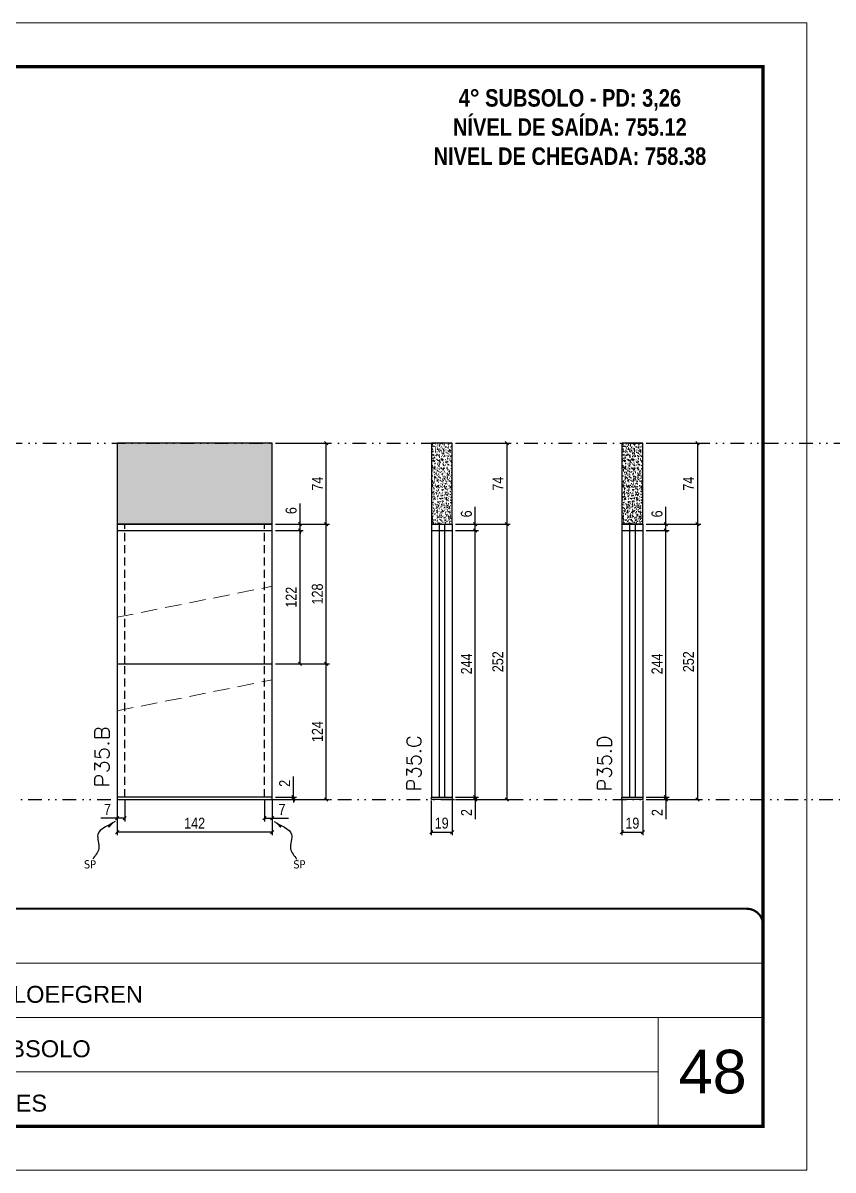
# Model space of a CAD drawing. Header units: millimetres. Extents: x 13777 to 27878, y -21631 to 6985.
# Drawn here: x 19936 to 20677, y -6700 to -5650 of the extents above; entities that cross this region are included whole.
import ezdxf

# ---------------------------------------------------------------- set-up
doc = ezdxf.new("R2010")
doc.units = ezdxf.units.MM
for name, pattern in [('CONTINUO', [0]), ('DASHED', [0.75, 0.5, -0.25]), ('DIVIDE2', [0.625, 0.25, -0.125, 0, -0.125, 0, -0.125]), ('HIDDEN', [0.375, 0.25, -0.125])]:
    doc.linetypes.add(name, pattern=pattern)
for name, color, linetype, lineweight in [('CARIMBO', 255, 'Continuous', 9), ('Folhas', 255, 'Continuous', 9), ('Hachura', 251, 'Continuous', 9), ('SARRAFO DE PRESSAO', 251, 'DASHED', 9), ('Texto Seção', 7, 'Continuous', 15)]:
    doc.layers.add(name, color=color, linetype=linetype, lineweight=lineweight)
for name, color, linetype in [('COTA', 241, 'Continuous'), ('NOMENCLATURA', 7, 'Continuous'), ('Nível', 160, 'Continuous'), ('Painéis', 200, 'Continuous'), ('SARR_2.2x7', 40, 'Continuous'), ('Sarrafo de Pressão', 42, 'HIDDEN'), ('texto', 7, 'Continuous')]:
    doc.layers.add(name, color=color, linetype=linetype)
doc.styles.add('ARIAL', font='arial.ttf')
doc.styles.add('COTA TECNICA', font='techl___.ttf', dxfattribs={"height": 10})
doc.styles.add('COTA TECNICA-50', font='techl___.ttf', dxfattribs={"height": 10})
doc.styles.add('REGUA-120', font='ROMANS.shx', dxfattribs={"height": 15})
doc.styles.add('ROMANC', font='techb___.ttf', dxfattribs={"height": 2.5})
doc.styles.get("Standard").update_dxf_attribs({"font": 'arial.ttf'})
doc.styles.add('Tecnologia', font='')
doc.styles.get('Tecnologia').set_extended_font_data('Forgotten Futurist')
doc.dimstyles.new('COTA PAINEL-50', dxfattribs={"dimtxt": 10, "dimasz": 3, "dimexe": 3, "dimexo": 3, "dimgap": 3, "dimtad": 1, "dimdec": 1, "dimzin": 12, "dimdsep": 46, "dimtxsty": 'COTA TECNICA-50', "dimblk1": 'OBLIQUE', "dimblk2": 'OBLIQUE', "dimsah": 1, "dimcen": 0.9, "dimclrd": 4, "dimclre": 4, "dimclrt": 240, "dimadec": 1, "dimazin": 3, "dimtfac": 1, "dimtdec": 1, "dimtmove": 0, "dimatfit": 3, "dimfxl": 1, "dimtolj": 1, "dimtzin": 12, "dimarcsym": 0})
doc.dimstyles.new('PAINEL', dxfattribs={"dimtxt": 10, "dimasz": 3, "dimexe": 3, "dimexo": 3, "dimgap": 3, "dimtad": 1, "dimdec": 1, "dimzin": 12, "dimdsep": 46, "dimtxsty": 'COTA TECNICA', "dimblk1": 'OBLIQUE', "dimblk2": 'OBLIQUE', "dimsah": 1, "dimcen": 0.9, "dimclrd": 4, "dimclre": 4, "dimclrt": 240, "dimadec": 1, "dimazin": 3, "dimtfac": 1, "dimtdec": 1, "dimtmove": 0, "dimatfit": 3, "dimfxl": 1, "dimtolj": 1, "dimtzin": 12, "dimarcsym": 0})
doc.dimstyles.get("Standard").update_dxf_attribs({"dimtxt": 0.18, "dimasz": 0.18, "dimexe": 0.18, "dimexo": 0.0625, "dimgap": 0.09, "dimtad": 0, "dimtih": 1, "dimtoh": 1, "dimdec": 4, "dimzin": 0, "dimdsep": 46, "dimtxsty": 'Standard', "dimcen": 0.09, "dimadec": 0, "dimazin": 0, "dimtfac": 1, "dimtdec": 4, "dimtofl": 0, "dimtmove": 0, "dimatfit": 3, "dimfxl": 1, "dimtolj": 1, "dimtzin": 0, "dimarcsym": 0})

# ---------------------------------------------------------------- blocks, each defined once
blk = doc.blocks.new('9999999999')
at = {"color": 30, "linetype": 'CONTINUO'}
for p, q in [((98564.6, 34230.2), (98564.6, 34429.4)), ((98564.6, 34379.6), (99584, 34379.6)), ((98564.6, 34329.8), (99488, 34329.8)), ((99584, 34329.8), (99488, 34329.8)), ((99488, 34329.8), (99488, 34230.2)), ((98564.6, 34280), (99488, 34280))]:
    blk.add_line(p, q, dxfattribs=at)
at = {"color": 30, "linetype": 'CONTINUO', "const_width": 2}
blk.add_lwpolyline([(99584, 34230.2), (99584, 34414.4, 0.414214), (99569, 34429.4), (98229, 34429.4, 0.414214), (98214, 34414.4), (98214, 34245.2, 0.414214), (98229, 34230.2), (99584, 34230.2)], format="xyb", dxfattribs=at)
at = {"layer": 'Folhas'}
blk.add_lwpolyline([(98139, 34190.2), (99624, 34190.2), (99624, 35240.2), (98139, 35240.2)], close=True, dxfattribs=at)
at = {"layer": 'Folhas', "color": 30, "const_width": 3}
blk.add_lwpolyline([(98214, 34230.2), (99584, 34230.2), (99584, 35200.2), (98214, 35200.2)], close=True, dxfattribs=at)
at = {"color": 7, "linetype": 'Continuous', "ltscale": 5, "style": 'ARIAL'}
for s, height, p in [('SKR', 15.48, (98837.7, 34393.1)), ('LEAF LOEFGREN', 15.483, (98837.7, 34343.3)), ('4° SUBSOLO', 15.48, (98837.7, 34293.5)), ('NOVA SISTEMAS CONSTRUTIVOS', 11.059, (98263.2, 34267.2)), ('PILARES', 15.48, (98837.7, 34243.7))]:
    blk.add_text(s, height=height, dxfattribs=at).set_placement(p)
at = {"layer": 'Folhas', "color": 7, "style": 'Tecnologia', "width": 1.5}
for s, p in [('CLIENTE:', (98573.7, 34397.2)), ('OBRA:', (98573.7, 34347.3)), ('PAVIMENTO:', (98573.7, 34297.5)), ('PROJETO:', (98573.7, 34247.7))]:
    blk.add_text(s, height=14, dxfattribs=at).set_placement(p)
blk = doc.blocks.new('_Oblique')
at = {"color": 0, "linetype": 'ByBlock', "lineweight": -2}
blk.add_line((-0.5, -0.5), (0.5, 0.5), dxfattribs=at)
blk = doc.blocks.new('*D1225')
at = {"layer": 'COTA', "color": 4, "lineweight": -2, "transparency": 16777216}
for p, q in [((20022.5, -6361.3), (20022.5, -6393.2)), ((20164.5, -6361.3), (20164.5, -6393.2)), ((20164.5, -6390.2), (20022.5, -6390.2))]:
    blk.add_line(p, q, dxfattribs=at)
at = {"layer": 'Defpoints', "color": 0, "transparency": 16777216}
for p in [(20022.5, -6358.3), (20164.5, -6358.3), (20022.5, -6390.2)]:
    blk.add_point(p, dxfattribs=at)
at = {"layer": 'COTA', "color": 4, "lineweight": -2, "transparency": 16777216, "xscale": 3, "yscale": 3, "zscale": 3, "rotation": 180}
blk.add_blockref('_Oblique', (20022.5, -6390.2), dxfattribs=at)
at = {"layer": 'COTA', "color": 4, "lineweight": -2, "transparency": 16777216, "xscale": 3, "yscale": 3, "zscale": 3}
blk.add_blockref('_Oblique', (20164.5, -6390.2), dxfattribs=at)
at = {"layer": 'COTA', "color": 240, "transparency": 16777216, "insert": (20093.5, -6382.1), "char_height": 10, "attachment_point": 5, "style": 'COTA TECNICA'}
blk.add_mtext('\\A1;142', dxfattribs=at)
blk = doc.blocks.new('*D1226')
at = {"layer": 'COTA', "color": 4, "lineweight": -2, "transparency": 16777216}
for p, q in [((20029.5, -6361.3), (20029.5, -6380.6)), ((20022.5, -6363.3), (20022.5, -6380.6)), ((20022.5, -6377.6), (20007.8, -6377.6)), ((20029.5, -6377.6), (20022.5, -6377.6))]:
    blk.add_line(p, q, dxfattribs=at)
at = {"layer": 'Defpoints', "color": 0, "transparency": 16777216}
for p in [(20022.5, -6360.3), (20029.5, -6358.3), (20022.5, -6377.6)]:
    blk.add_point(p, dxfattribs=at)
at = {"layer": 'COTA', "color": 4, "lineweight": -2, "transparency": 16777216, "xscale": 3, "yscale": 3, "zscale": 3, "rotation": 180}
blk.add_blockref('_Oblique', (20022.5, -6377.6), dxfattribs=at)
at = {"layer": 'COTA', "color": 4, "lineweight": -2, "transparency": 16777216, "xscale": 3, "yscale": 3, "zscale": 3}
blk.add_blockref('_Oblique', (20029.5, -6377.6), dxfattribs=at)
at = {"layer": 'COTA', "color": 240, "transparency": 16777216, "insert": (20013.7, -6369.5), "char_height": 10, "attachment_point": 5, "style": 'COTA TECNICA-50'}
blk.add_mtext('\\A1;7', dxfattribs=at)
blk = doc.blocks.new('*D1224')
at = {"layer": 'COTA', "color": 4, "lineweight": -2, "transparency": 16777216}
for p, q in [((20157.5, -6361.3), (20157.5, -6380.6)), ((20164.5, -6363.3), (20164.5, -6380.6)), ((20157.5, -6377.6), (20164.5, -6377.6)), ((20164.5, -6377.6), (20179.3, -6377.6))]:
    blk.add_line(p, q, dxfattribs=at)
at = {"layer": 'Defpoints', "color": 0, "transparency": 16777216}
for p in [(20157.5, -6358.3), (20164.5, -6360.3), (20164.5, -6377.6)]:
    blk.add_point(p, dxfattribs=at)
at = {"layer": 'COTA', "color": 4, "lineweight": -2, "transparency": 16777216, "xscale": 3, "yscale": 3, "zscale": 3, "rotation": 180}
blk.add_blockref('_Oblique', (20157.5, -6377.6), dxfattribs=at)
at = {"layer": 'COTA', "color": 4, "lineweight": -2, "transparency": 16777216, "xscale": 3, "yscale": 3, "zscale": 3}
blk.add_blockref('_Oblique', (20164.5, -6377.6), dxfattribs=at)
at = {"layer": 'COTA', "color": 240, "transparency": 16777216, "insert": (20173.4, -6369.5), "char_height": 10, "attachment_point": 5, "style": 'COTA TECNICA-50'}
blk.add_mtext('\\A1;7', dxfattribs=at)
blk = doc.blocks.new('*D1223')
at = {"layer": 'COTA', "color": 4, "lineweight": -2, "transparency": 16777216}
for p, q in [((20183.8, -6358.3), (20183.8, -6339.5)), ((20167.5, -6358.3), (20186.8, -6358.3)), ((20167.5, -6360.3), (20186.8, -6360.3)), ((20183.8, -6360.3), (20183.8, -6358.3)), ((20183.8, -6360.3), (20183.8, -6363.3))]:
    blk.add_line(p, q, dxfattribs=at)
at = {"layer": 'Defpoints', "color": 0, "transparency": 16777216}
for p in [(20164.5, -6358.3), (20164.5, -6360.3), (20183.8, -6360.3)]:
    blk.add_point(p, dxfattribs=at)
at = {"layer": 'COTA', "color": 4, "lineweight": -2, "transparency": 16777216, "xscale": 3, "yscale": 3, "zscale": 3}
for p, rotation in [((20183.8, -6358.3), 270), ((20183.8, -6360.3), 90)]:
    blk.add_blockref('_Oblique', p, dxfattribs=dict(at, rotation=rotation))
at = {"layer": 'COTA', "color": 240, "transparency": 16777216, "insert": (20175.8, -6345.6), "char_height": 10, "attachment_point": 5, "rotation": 90, "style": 'COTA TECNICA-50'}
blk.add_mtext('\\A1;2', dxfattribs=at)
blk = doc.blocks.new('*D1227')
at = {"layer": 'COTA', "color": 4, "lineweight": -2, "transparency": 16777216}
for p, q in [((20167.5, -6034.3), (20216.9, -6034.3)), ((20213.9, -6108.3), (20213.9, -6034.3)), ((20167.5, -6108.3), (20216.9, -6108.3))]:
    blk.add_line(p, q, dxfattribs=at)
at = {"layer": 'Defpoints', "color": 0, "transparency": 16777216}
for p in [(20164.5, -6034.3), (20213.9, -6034.3), (20164.5, -6108.3)]:
    blk.add_point(p, dxfattribs=at)
at = {"layer": 'COTA', "color": 4, "lineweight": -2, "transparency": 16777216, "xscale": 3, "yscale": 3, "zscale": 3}
for p, rotation in [((20213.9, -6034.3), 90), ((20213.9, -6108.3), 270)]:
    blk.add_blockref('_Oblique', p, dxfattribs=dict(at, rotation=rotation))
at = {"layer": 'COTA', "color": 240, "transparency": 16777216, "insert": (20205.8, -6071.3), "char_height": 10, "attachment_point": 5, "rotation": 90, "style": 'COTA TECNICA'}
blk.add_mtext('\\A1;74', dxfattribs=at)
blk = doc.blocks.new('*D1229')
at = {"layer": 'COTA', "color": 4, "lineweight": -2, "transparency": 16777216}
for p, q in [((20310, -6361.3), (20310, -6393.2)), ((20329, -6361.3), (20329, -6393.2)), ((20310, -6390.2), (20329, -6390.2))]:
    blk.add_line(p, q, dxfattribs=at)
at = {"layer": 'Defpoints', "color": 0, "transparency": 16777216}
for p in [(20310, -6358.3), (20329, -6358.3), (20329, -6390.2)]:
    blk.add_point(p, dxfattribs=at)
at = {"layer": 'COTA', "color": 4, "lineweight": -2, "transparency": 16777216, "xscale": 3, "yscale": 3, "zscale": 3, "rotation": 180}
blk.add_blockref('_Oblique', (20310, -6390.2), dxfattribs=at)
at = {"layer": 'COTA', "color": 4, "lineweight": -2, "transparency": 16777216, "xscale": 3, "yscale": 3, "zscale": 3}
blk.add_blockref('_Oblique', (20329, -6390.2), dxfattribs=at)
at = {"layer": 'COTA', "color": 240, "transparency": 16777216, "insert": (20319.5, -6382.1), "char_height": 10, "attachment_point": 5, "style": 'COTA TECNICA'}
blk.add_mtext('\\A1;19', dxfattribs=at)
blk = doc.blocks.new('*D1230')
at = {"layer": 'COTA', "color": 4, "lineweight": -2, "transparency": 16777216}
for p, q in [((20332, -6358.3), (20353.2, -6358.3)), ((20332, -6360.3), (20353.2, -6360.3)), ((20350.2, -6358.3), (20350.2, -6355.3)), ((20350.2, -6358.3), (20350.2, -6360.3)), ((20350.2, -6360.3), (20350.2, -6378.4))]:
    blk.add_line(p, q, dxfattribs=at)
at = {"layer": 'Defpoints', "color": 0, "transparency": 16777216}
for p in [(20329, -6358.3), (20329, -6360.3), (20350.2, -6358.3)]:
    blk.add_point(p, dxfattribs=at)
at = {"layer": 'COTA', "color": 4, "lineweight": -2, "transparency": 16777216, "xscale": 3, "yscale": 3, "zscale": 3}
for p, rotation in [((20350.2, -6358.3), 270), ((20350.2, -6360.3), 90)]:
    blk.add_blockref('_Oblique', p, dxfattribs=dict(at, rotation=rotation))
at = {"layer": 'COTA', "color": 240, "transparency": 16777216, "insert": (20342.2, -6372.4), "char_height": 10, "attachment_point": 5, "rotation": 90, "style": 'COTA TECNICA-50'}
blk.add_mtext('\\A1;2', dxfattribs=at)
blk = doc.blocks.new('*D1231')
at = {"layer": 'COTA', "color": 4, "linetype": 'ByBlock', "lineweight": -2, "transparency": 16777216}
for p, q in [((20332, -6034.3), (20382, -6034.3)), ((20379, -6034.3), (20379, -6108.3)), ((20332, -6108.3), (20382, -6108.3))]:
    blk.add_line(p, q, dxfattribs=at)
at = {"layer": 'Defpoints', "color": 0, "linetype": 'ByBlock', "transparency": 16777216}
for p in [(20329, -6034.3), (20329, -6108.3), (20379, -6108.3)]:
    blk.add_point(p, dxfattribs=at)
at = {"layer": 'COTA', "color": 4, "linetype": 'ByBlock', "lineweight": -2, "transparency": 16777216, "xscale": 3, "yscale": 3, "zscale": 3}
for p, rotation in [((20379, -6034.3), 90), ((20379, -6108.3), 270)]:
    blk.add_blockref('_Oblique', p, dxfattribs=dict(at, rotation=rotation))
at = {"layer": 'COTA', "color": 240, "linetype": 'ByBlock', "transparency": 16777216, "insert": (20371, -6071.3), "char_height": 10, "attachment_point": 5, "rotation": 90, "style": 'COTA TECNICA'}
blk.add_mtext('\\A1;74', dxfattribs=at)
blk = doc.blocks.new('*D1232')
at = {"layer": 'COTA', "color": 4, "lineweight": -2, "transparency": 16777216}
for p, q in [((20332, -6108.3), (20382, -6108.3)), ((20379, -6108.3), (20379, -6360.3)), ((20332, -6360.3), (20382, -6360.3))]:
    blk.add_line(p, q, dxfattribs=at)
at = {"layer": 'Defpoints', "color": 0, "transparency": 16777216}
for p in [(20329, -6108.3), (20329, -6360.3), (20379, -6360.3)]:
    blk.add_point(p, dxfattribs=at)
at = {"layer": 'COTA', "color": 4, "lineweight": -2, "transparency": 16777216, "xscale": 3, "yscale": 3, "zscale": 3}
for p, rotation in [((20379, -6108.3), 90), ((20379, -6360.3), 270)]:
    blk.add_blockref('_Oblique', p, dxfattribs=dict(at, rotation=rotation))
at = {"layer": 'COTA', "color": 240, "transparency": 16777216, "insert": (20370.9, -6234.3), "char_height": 10, "attachment_point": 5, "rotation": 90, "style": 'COTA TECNICA'}
blk.add_mtext('\\A1;252', dxfattribs=at)
blk = doc.blocks.new('*D1233')
at = {"layer": 'COTA', "color": 4, "lineweight": -2, "transparency": 16777216}
for p, q in [((20484.4, -6361.3), (20484.4, -6393.2)), ((20503.4, -6361.3), (20503.4, -6393.2)), ((20484.4, -6390.2), (20503.4, -6390.2))]:
    blk.add_line(p, q, dxfattribs=at)
at = {"layer": 'Defpoints', "color": 0, "transparency": 16777216}
for p in [(20484.4, -6358.3), (20503.4, -6358.3), (20503.4, -6390.2)]:
    blk.add_point(p, dxfattribs=at)
at = {"layer": 'COTA', "color": 4, "lineweight": -2, "transparency": 16777216, "xscale": 3, "yscale": 3, "zscale": 3, "rotation": 180}
blk.add_blockref('_Oblique', (20484.4, -6390.2), dxfattribs=at)
at = {"layer": 'COTA', "color": 4, "lineweight": -2, "transparency": 16777216, "xscale": 3, "yscale": 3, "zscale": 3}
blk.add_blockref('_Oblique', (20503.4, -6390.2), dxfattribs=at)
at = {"layer": 'COTA', "color": 240, "transparency": 16777216, "insert": (20493.9, -6382.1), "char_height": 10, "attachment_point": 5, "style": 'COTA TECNICA'}
blk.add_mtext('\\A1;19', dxfattribs=at)
blk = doc.blocks.new('*D1234')
at = {"layer": 'COTA', "color": 4, "lineweight": -2, "transparency": 16777216}
for p, q in [((20506.4, -6358.3), (20527.6, -6358.3)), ((20506.4, -6360.3), (20527.6, -6360.3)), ((20524.6, -6358.3), (20524.6, -6355.3)), ((20524.6, -6358.3), (20524.6, -6360.3)), ((20524.6, -6360.3), (20524.6, -6378.4))]:
    blk.add_line(p, q, dxfattribs=at)
at = {"layer": 'Defpoints', "color": 0, "transparency": 16777216}
for p in [(20503.4, -6358.3), (20503.4, -6360.3), (20524.6, -6358.3)]:
    blk.add_point(p, dxfattribs=at)
at = {"layer": 'COTA', "color": 4, "lineweight": -2, "transparency": 16777216, "xscale": 3, "yscale": 3, "zscale": 3}
for p, rotation in [((20524.6, -6358.3), 270), ((20524.6, -6360.3), 90)]:
    blk.add_blockref('_Oblique', p, dxfattribs=dict(at, rotation=rotation))
at = {"layer": 'COTA', "color": 240, "transparency": 16777216, "insert": (20516.6, -6372.4), "char_height": 10, "attachment_point": 5, "rotation": 90, "style": 'COTA TECNICA-50'}
blk.add_mtext('\\A1;2', dxfattribs=at)
blk = doc.blocks.new('*D1235')
at = {"layer": 'COTA', "color": 4, "linetype": 'ByBlock', "lineweight": -2, "transparency": 16777216}
for p, q in [((20506.4, -6034.3), (20556.4, -6034.3)), ((20553.4, -6034.3), (20553.4, -6108.3)), ((20506.4, -6108.3), (20556.4, -6108.3))]:
    blk.add_line(p, q, dxfattribs=at)
at = {"layer": 'Defpoints', "color": 0, "linetype": 'ByBlock', "transparency": 16777216}
for p in [(20503.4, -6034.3), (20503.4, -6108.3), (20553.4, -6108.3)]:
    blk.add_point(p, dxfattribs=at)
at = {"layer": 'COTA', "color": 4, "linetype": 'ByBlock', "lineweight": -2, "transparency": 16777216, "xscale": 3, "yscale": 3, "zscale": 3}
for p, rotation in [((20553.4, -6034.3), 90), ((20553.4, -6108.3), 270)]:
    blk.add_blockref('_Oblique', p, dxfattribs=dict(at, rotation=rotation))
at = {"layer": 'COTA', "color": 240, "linetype": 'ByBlock', "transparency": 16777216, "insert": (20545.3, -6071.3), "char_height": 10, "attachment_point": 5, "rotation": 90, "style": 'COTA TECNICA'}
blk.add_mtext('\\A1;74', dxfattribs=at)
blk = doc.blocks.new('*D2153')
at = {"layer": 'COTA', "color": 4, "linetype": 'ByBlock', "lineweight": -2, "transparency": 16777216}
for p, q in [((20167.5, -6236.3), (20216.9, -6236.3)), ((20213.9, -6360.3), (20213.9, -6236.3)), ((20167.5, -6360.3), (20216.9, -6360.3))]:
    blk.add_line(p, q, dxfattribs=at)
at = {"layer": 'Defpoints', "color": 0, "linetype": 'ByBlock', "transparency": 16777216}
for p in [(20164.5, -6236.3), (20213.9, -6236.3), (20164.5, -6360.3)]:
    blk.add_point(p, dxfattribs=at)
at = {"layer": 'COTA', "color": 4, "linetype": 'ByBlock', "lineweight": -2, "transparency": 16777216, "xscale": 3, "yscale": 3, "zscale": 3}
for p, rotation in [((20213.9, -6236.3), 90), ((20213.9, -6360.3), 270)]:
    blk.add_blockref('_Oblique', p, dxfattribs=dict(at, rotation=rotation))
at = {"layer": 'COTA', "color": 240, "linetype": 'ByBlock', "transparency": 16777216, "insert": (20205.8, -6298.3), "char_height": 10, "attachment_point": 5, "rotation": 90, "style": 'COTA TECNICA'}
blk.add_mtext('\\A1;124', dxfattribs=at)
blk = doc.blocks.new('*D2154')
at = {"layer": 'COTA', "color": 4, "linetype": 'ByBlock', "lineweight": -2, "transparency": 16777216}
for p, q in [((20167.5, -6236.3), (20216.9, -6236.3)), ((20213.9, -6360.3), (20213.9, -6236.3)), ((20167.5, -6360.3), (20216.9, -6360.3))]:
    blk.add_line(p, q, dxfattribs=at)
at = {"layer": 'Defpoints', "color": 0, "linetype": 'ByBlock', "transparency": 16777216}
for p in [(20164.5, -6236.3), (20213.9, -6236.3), (20164.5, -6360.3)]:
    blk.add_point(p, dxfattribs=at)
at = {"layer": 'COTA', "color": 4, "linetype": 'ByBlock', "lineweight": -2, "transparency": 16777216, "xscale": 3, "yscale": 3, "zscale": 3}
for p, rotation in [((20213.9, -6236.3), 90), ((20213.9, -6360.3), 270)]:
    blk.add_blockref('_Oblique', p, dxfattribs=dict(at, rotation=rotation))
at = {"layer": 'COTA', "color": 240, "linetype": 'ByBlock', "transparency": 16777216, "insert": (20205.8, -6298.3), "char_height": 10, "attachment_point": 5, "rotation": 90, "style": 'COTA TECNICA'}
blk.add_mtext('\\A1;124', dxfattribs=at)
blk = doc.blocks.new('*D2155')
at = {"layer": 'COTA', "color": 4, "lineweight": -2, "transparency": 16777216}
for p, q in [((20167.5, -6108.3), (20216.9, -6108.3)), ((20213.9, -6236.3), (20213.9, -6108.3)), ((20167.5, -6236.3), (20216.9, -6236.3))]:
    blk.add_line(p, q, dxfattribs=at)
at = {"layer": 'Defpoints', "color": 0, "transparency": 16777216}
for p in [(20164.5, -6108.3), (20213.9, -6108.3), (20164.5, -6236.3)]:
    blk.add_point(p, dxfattribs=at)
at = {"layer": 'COTA', "color": 4, "lineweight": -2, "transparency": 16777216, "xscale": 3, "yscale": 3, "zscale": 3}
for p, rotation in [((20213.9, -6108.3), 90), ((20213.9, -6236.3), 270)]:
    blk.add_blockref('_Oblique', p, dxfattribs=dict(at, rotation=rotation))
at = {"layer": 'COTA', "color": 240, "transparency": 16777216, "insert": (20205.8, -6172.3), "char_height": 10, "attachment_point": 5, "rotation": 90, "style": 'COTA TECNICA'}
blk.add_mtext('\\A1;128', dxfattribs=at)
blk = doc.blocks.new('*D2156')
at = {"layer": 'COTA', "color": 4, "lineweight": -2, "transparency": 16777216}
for p, q in [((20167.5, -6114.3), (20192.9, -6114.3)), ((20189.9, -6236.3), (20189.9, -6114.3)), ((20167.5, -6236.3), (20192.9, -6236.3))]:
    blk.add_line(p, q, dxfattribs=at)
at = {"layer": 'Defpoints', "color": 0, "transparency": 16777216}
for p in [(20164.5, -6114.3), (20189.9, -6114.3), (20164.5, -6236.3)]:
    blk.add_point(p, dxfattribs=at)
at = {"layer": 'COTA', "color": 4, "lineweight": -2, "transparency": 16777216, "xscale": 3, "yscale": 3, "zscale": 3}
for p, rotation in [((20189.9, -6114.3), 90), ((20189.9, -6236.3), 270)]:
    blk.add_blockref('_Oblique', p, dxfattribs=dict(at, rotation=rotation))
at = {"layer": 'COTA', "color": 240, "transparency": 16777216, "insert": (20181.8, -6175.3), "char_height": 10, "attachment_point": 5, "rotation": 90, "style": 'COTA TECNICA'}
blk.add_mtext('\\A1;122', dxfattribs=at)
blk = doc.blocks.new('*D2157')
at = {"layer": 'COTA', "color": 4, "lineweight": -2, "transparency": 16777216}
for p, q in [((20189.9, -6108.3), (20189.9, -6089.6)), ((20167.5, -6108.3), (20192.9, -6108.3)), ((20189.9, -6114.3), (20189.9, -6108.3)), ((20167.5, -6114.3), (20192.9, -6114.3)), ((20189.9, -6114.3), (20189.9, -6117.3))]:
    blk.add_line(p, q, dxfattribs=at)
at = {"layer": 'Defpoints', "color": 0, "transparency": 16777216}
for p in [(20164.5, -6108.3), (20189.9, -6108.3), (20164.5, -6114.3)]:
    blk.add_point(p, dxfattribs=at)
at = {"layer": 'COTA', "color": 4, "lineweight": -2, "transparency": 16777216, "xscale": 3, "yscale": 3, "zscale": 3}
for p, rotation in [((20189.9, -6108.3), 270), ((20189.9, -6114.3), 90)]:
    blk.add_blockref('_Oblique', p, dxfattribs=dict(at, rotation=rotation))
at = {"layer": 'COTA', "color": 240, "transparency": 16777216, "insert": (20181.8, -6096), "char_height": 10, "attachment_point": 5, "rotation": 90, "style": 'COTA TECNICA'}
blk.add_mtext('\\A1;6', dxfattribs=at)
blk = doc.blocks.new('*D2158')
at = {"layer": 'COTA', "color": 4, "lineweight": -2, "transparency": 16777216}
for p, q in [((20332, -6114.3), (20353.2, -6114.3)), ((20350.2, -6358.3), (20350.2, -6114.3)), ((20332, -6358.3), (20353.2, -6358.3))]:
    blk.add_line(p, q, dxfattribs=at)
at = {"layer": 'Defpoints', "color": 0, "transparency": 16777216}
for p in [(20329, -6114.3), (20350.2, -6114.3), (20329, -6358.3)]:
    blk.add_point(p, dxfattribs=at)
at = {"layer": 'COTA', "color": 4, "lineweight": -2, "transparency": 16777216, "xscale": 3, "yscale": 3, "zscale": 3}
for p, rotation in [((20350.2, -6114.3), 90), ((20350.2, -6358.3), 270)]:
    blk.add_blockref('_Oblique', p, dxfattribs=dict(at, rotation=rotation))
at = {"layer": 'COTA', "color": 240, "transparency": 16777216, "insert": (20342.2, -6236.3), "char_height": 10, "attachment_point": 5, "rotation": 90, "style": 'COTA TECNICA'}
blk.add_mtext('\\A1;244', dxfattribs=at)
blk = doc.blocks.new('*D2159')
at = {"layer": 'COTA', "color": 4, "lineweight": -2, "transparency": 16777216}
for p, q in [((20350.2, -6108.3), (20350.2, -6092.6)), ((20332, -6108.3), (20353.2, -6108.3)), ((20350.2, -6114.3), (20350.2, -6108.3)), ((20332, -6114.3), (20353.2, -6114.3))]:
    blk.add_line(p, q, dxfattribs=at)
at = {"layer": 'Defpoints', "color": 0, "transparency": 16777216}
for p in [(20329, -6108.3), (20350.2, -6108.3), (20329, -6114.3)]:
    blk.add_point(p, dxfattribs=at)
at = {"layer": 'COTA', "color": 4, "lineweight": -2, "transparency": 16777216, "xscale": 3, "yscale": 3, "zscale": 3}
for p, rotation in [((20350.2, -6108.3), 90), ((20350.2, -6114.3), 270)]:
    blk.add_blockref('_Oblique', p, dxfattribs=dict(at, rotation=rotation))
at = {"layer": 'COTA', "color": 240, "transparency": 16777216, "insert": (20342.1, -6099), "char_height": 10, "attachment_point": 5, "rotation": 90, "style": 'COTA TECNICA'}
blk.add_mtext('\\A1;6', dxfattribs=at)
blk = doc.blocks.new('*D2160')
at = {"layer": 'COTA', "color": 4, "lineweight": -2, "transparency": 16777216}
for p, q in [((20506.4, -6108.3), (20556.4, -6108.3)), ((20553.4, -6108.3), (20553.4, -6360.3)), ((20506.4, -6360.3), (20556.4, -6360.3))]:
    blk.add_line(p, q, dxfattribs=at)
at = {"layer": 'Defpoints', "color": 0, "transparency": 16777216}
for p in [(20503.4, -6108.3), (20503.4, -6360.3), (20553.4, -6360.3)]:
    blk.add_point(p, dxfattribs=at)
at = {"layer": 'COTA', "color": 4, "lineweight": -2, "transparency": 16777216, "xscale": 3, "yscale": 3, "zscale": 3}
for p, rotation in [((20553.4, -6108.3), 90), ((20553.4, -6360.3), 270)]:
    blk.add_blockref('_Oblique', p, dxfattribs=dict(at, rotation=rotation))
at = {"layer": 'COTA', "color": 240, "transparency": 16777216, "insert": (20545.3, -6234.3), "char_height": 10, "attachment_point": 5, "rotation": 90, "style": 'COTA TECNICA'}
blk.add_mtext('\\A1;252', dxfattribs=at)
blk = doc.blocks.new('*D2161')
at = {"layer": 'COTA', "color": 4, "lineweight": -2, "transparency": 16777216}
for p, q in [((20506.4, -6114.3), (20527.6, -6114.3)), ((20524.6, -6358.3), (20524.6, -6114.3)), ((20506.4, -6358.3), (20527.6, -6358.3))]:
    blk.add_line(p, q, dxfattribs=at)
at = {"layer": 'Defpoints', "color": 0, "transparency": 16777216}
for p in [(20503.4, -6114.3), (20524.6, -6114.3), (20503.4, -6358.3)]:
    blk.add_point(p, dxfattribs=at)
at = {"layer": 'COTA', "color": 4, "lineweight": -2, "transparency": 16777216, "xscale": 3, "yscale": 3, "zscale": 3}
for p, rotation in [((20524.6, -6114.3), 90), ((20524.6, -6358.3), 270)]:
    blk.add_blockref('_Oblique', p, dxfattribs=dict(at, rotation=rotation))
at = {"layer": 'COTA', "color": 240, "transparency": 16777216, "insert": (20516.5, -6236.3), "char_height": 10, "attachment_point": 5, "rotation": 90, "style": 'COTA TECNICA'}
blk.add_mtext('\\A1;244', dxfattribs=at)
blk = doc.blocks.new('*D2162')
at = {"layer": 'COTA', "color": 4, "lineweight": -2, "transparency": 16777216}
for p, q in [((20524.6, -6108.3), (20524.6, -6092.6)), ((20506.4, -6108.3), (20527.6, -6108.3)), ((20524.6, -6114.3), (20524.6, -6108.3)), ((20506.4, -6114.3), (20527.6, -6114.3))]:
    blk.add_line(p, q, dxfattribs=at)
at = {"layer": 'Defpoints', "color": 0, "transparency": 16777216}
for p in [(20503.4, -6108.3), (20524.6, -6108.3), (20503.4, -6114.3)]:
    blk.add_point(p, dxfattribs=at)
at = {"layer": 'COTA', "color": 4, "lineweight": -2, "transparency": 16777216, "xscale": 3, "yscale": 3, "zscale": 3}
for p, rotation in [((20524.6, -6108.3), 90), ((20524.6, -6114.3), 270)]:
    blk.add_blockref('_Oblique', p, dxfattribs=dict(at, rotation=rotation))
at = {"layer": 'COTA', "color": 240, "transparency": 16777216, "insert": (20516.5, -6099), "char_height": 10, "attachment_point": 5, "rotation": 90, "style": 'COTA TECNICA'}
blk.add_mtext('\\A1;6', dxfattribs=at)

msp = doc.modelspace()

# ---------------------------------------------------------------- hatches: boundary and pattern name
at = {"layer": 'COTA'}
h = msp.add_hatch(dxfattribs=at)
h.set_pattern_fill('AR-CONC', color=256, scale=0.03)
h.set_pattern_definition([(50, (295.942, 0), (5.4655401, -0.4781726), [0.5715, -6.2865]), (355, (295.942, 0), (-1.0573026, 5.7317054), [0.4572, -5.0292175]), (100.451445, (296.3976, -0.04), (4.4082374, 5.2535326), [0.4857003, -5.3427073]), (46.1842, (295.942, 1.524), (8.1323712, -1.2612698), [0.85725, -9.42975]), (96.635558, (296.62, 1.419), (7.122124, 7.4227837), [0.7285507, -8.0140682]), (351.18415, (295.942, 1.524), (7.122124, 7.4227837), [0.685799, -7.543792]), (21, (296.704, 1.143), (4.5484317, -3.0679559), [0.5715, -6.2865]), (326, (296.704, 1.143), (1.8540609, 5.525639), [0.4572, -5.0292]), (71.451445, (297.083, 0.8873), (6.4024926, 2.457683), [0.4857003, -5.3426981]), (37.5, (295.9421, 0), (0.0926581, 2.53665117), [0, -4.96824, 0, -5.1054, 0, -5.04825]), (7.5, (295.9421, 0), (2.00458988, 3.00541724), [0, -2.91084, 0, -4.85394, 0, -1.92405]), (327.5, (294.2429, 0), (4.06771786, -0.17186232), [0, -1.905, 0, -5.9436, 0, -7.8867]), (317.5, (293.481, 0), (4.44387544, 0.76279473), [0, -2.4765, 0, -3.94716, 0, -5.6007])])
h.paths.add_polyline_path([(20164.53, -6034.32), (20022.53, -6034.32), (20022.53, -6108.32), (20164.53, -6108.32)])
h = msp.add_hatch(dxfattribs=at)
h.set_pattern_fill('AR-CONC', color=256, scale=0.03)
h.set_pattern_definition([(50, (3430.0634, 56), (5.4655401, -0.4781726), [0.5715, -6.2865]), (355, (3430.0634, 56), (-1.0573026, 5.7317054), [0.4572, -5.0292175]), (100.451445, (3430.519, 55.96), (4.4082374, 5.2535326), [0.4857003, -5.3427073]), (46.1842, (3430.0634, 57.524), (8.1323712, -1.2612698), [0.85725, -9.42975]), (96.63556, (3430.741, 57.419), (7.122124, 7.4227837), [0.7285507, -8.0140682]), (351.18415, (3430.0634, 57.524), (7.122124, 7.4227837), [0.685799, -7.543792]), (21, (3430.8254, 57.143), (4.5484317, -3.067956), [0.5715, -6.2865]), (326, (3430.8254, 57.143), (1.8540609, 5.525639), [0.4572, -5.0292]), (71.451445, (3431.2045, 56.8873), (6.4024926, 2.457683), [0.4857003, -5.3426981]), (37.5, (3430.0634, 56), (0.0926581, 2.53665117), [0, -4.96824, 0, -5.1054, 0, -5.04825]), (7.5, (3430.0634, 56), (2.00458988, 3.00541724), [0, -2.91084, 0, -4.85394, 0, -1.92405]), (327.5, (3428.3642, 56), (4.06771786, -0.17186232), [0, -1.905, 0, -5.9436, 0, -7.8867]), (317.5, (3427.6022, 56), (4.44387544, 0.7627947), [0, -2.4765, 0, -3.94716, 0, -5.6007])])
h.paths.add_polyline_path([(20329.04, -6034.32), (20310.04, -6034.32), (20310.04, -6108.32), (20329.04, -6108.32)])
h = msp.add_hatch(dxfattribs=at)
h.set_pattern_fill('AR-CONC', color=256, scale=0.03)
h.set_pattern_definition([(50, (3604.452, 56), (5.4655401, -0.4781726), [0.5715, -6.2865]), (355, (3604.452, 56), (-1.0573026, 5.7317054), [0.4572, -5.0292175]), (100.451445, (3604.907, 55.96), (4.4082374, 5.2535326), [0.4857003, -5.3427073]), (46.1842, (3604.452, 57.524), (8.1323712, -1.2612698), [0.85725, -9.42975]), (96.63556, (3605.1295, 57.419), (7.122124, 7.4227837), [0.7285507, -8.0140682]), (351.18415, (3604.452, 57.524), (7.122124, 7.4227837), [0.685799, -7.543792]), (21, (3605.214, 57.143), (4.5484317, -3.067956), [0.5715, -6.2865]), (326, (3605.214, 57.143), (1.8540609, 5.525639), [0.4572, -5.0292]), (71.451445, (3605.593, 56.8873), (6.4024926, 2.457683), [0.4857003, -5.3426981]), (37.5, (3604.4518, 56), (0.0926581, 2.53665117), [0, -4.96824, 0, -5.1054, 0, -5.04825]), (7.5, (3604.4518, 56), (2.00458988, 3.00541724), [0, -2.91084, 0, -4.85394, 0, -1.92405]), (327.5, (3602.7525, 56), (4.06771786, -0.17186232), [0, -1.905, 0, -5.9436, 0, -7.8867]), (317.5, (3601.9905, 56), (4.44387544, 0.7627947), [0, -2.4765, 0, -3.94716, 0, -5.6007])])
h.paths.add_polyline_path([(20503.43, -6034.32), (20484.43, -6034.32), (20484.43, -6108.32), (20503.43, -6108.32)])

# ---------------------------------------------------------------- linework, layer by layer
msp.add_lwpolyline([(20022.53, -6108.32), (20164.53, -6108.32), (20164.53, -6034.32), (20022.53, -6034.32)], close=True, dxfattribs=at)
at = {"layer": 'COTA', "linetype": 'ByBlock'}
for points in [[(20310.04, -6108.32), (20329.04, -6108.32), (20329.04, -6034.32), (20310.04, -6034.32)], [(20484.43, -6108.32), (20503.43, -6108.32), (20503.43, -6034.32), (20484.43, -6034.32)]]:
    msp.add_lwpolyline(points, close=True, dxfattribs=at)
at = {"layer": 'Hachura', "linetype": 'DASHED', "ltscale": 30}
for p, q in [((20022.53, -6193.63), (20164.53, -6165.23)), ((20022.53, -6279.29), (20164.53, -6250.89))]:
    msp.add_line(p, q, dxfattribs=at)
at = {"layer": 'Nível', "color": 4, "linetype": 'DIVIDE2', "ltscale": 50}
for p, q in [((19168.47, -6034.32), (21531.15, -6034.32)), ((13777.11, -6360.32), (21531.15, -6360.32))]:
    msp.add_line(p, q, dxfattribs=at)
at = {"layer": 'Painéis'}
for p, q in [((20164.53, -6108.32), (20022.53, -6108.32)), ((20022.53, -6108.32), (20022.53, -6360.32)), ((20164.53, -6360.32), (20164.53, -6108.32)), ((20310.04, -6108.32), (20310.04, -6358.32)), ((20310.04, -6108.32), (20329.04, -6108.32)), ((20329.04, -6108.32), (20329.04, -6358.32)), ((20484.43, -6108.32), (20503.43, -6108.32)), ((20503.43, -6108.32), (20484.43, -6108.32)), ((20484.43, -6108.32), (20484.43, -6358.32)), ((20503.43, -6108.32), (20503.43, -6358.32)), ((20022.53, -6114.32), (20164.53, -6114.32)), ((20310.04, -6114.32), (20329.04, -6114.32)), ((20484.43, -6114.32), (20503.43, -6114.32)), ((20022.53, -6236.32), (20164.53, -6236.32)), ((20022.53, -6360.32), (20164.53, -6360.32)), ((20310.04, -6358.32), (20329.04, -6358.32)), ((20310.04, -6358.32), (20329.04, -6358.32)), ((20310.04, -6360.32), (20310.04, -6358.32)), ((20329.04, -6360.32), (20310.04, -6360.32)), ((20329.04, -6358.32), (20329.04, -6360.32)), ((20484.43, -6358.32), (20503.43, -6358.32)), ((20484.43, -6358.32), (20503.43, -6358.32)), ((20484.43, -6360.32), (20484.43, -6358.32)), ((20503.43, -6360.32), (20484.43, -6360.32)), ((20503.43, -6358.32), (20503.43, -6360.32))]:
    msp.add_line(p, q, dxfattribs=at)
msp.add_lwpolyline([(20164.53, -6358.32), (20022.53, -6358.32), (20022.53, -6360.32), (20164.53, -6360.32)], close=True, dxfattribs=at)
at = {"layer": 'SARR_2.2x7'}
for p, q in [((20317.04, -6108.32), (20317.04, -6358.32)), ((20322.04, -6108.32), (20322.04, -6358.32)), ((20491.43, -6108.32), (20491.43, -6358.32)), ((20496.43, -6108.32), (20496.43, -6358.32))]:
    msp.add_line(p, q, dxfattribs=at)
at = {"layer": 'Sarrafo de Pressão', "ltscale": 30}
for p, q in [((20029.53, -6236.32), (20029.53, -6108.32)), ((20157.53, -6236.32), (20157.53, -6108.32)), ((20029.53, -6358.32), (20029.53, -6236.32)), ((20157.53, -6358.32), (20157.53, -6236.32))]:
    msp.add_line(p, q, dxfattribs=at)

# ---------------------------------------------------------------- block references
at = {"layer": 'SARRAFO DE PRESSAO', "color": 6, "linetype": 'ByBlock'}
msp.add_blockref('9999999999', (-78970.51, -40889.8), dxfattribs=at)

# ---------------------------------------------------------------- texts
at = {"layer": 'CARIMBO', "style": 'ARIAL'}
msp.add_text('48', height=40, dxfattribs=at).set_placement((20536.33, -6629.46))
at = {"layer": 'NOMENCLATURA', "color": 2, "insert": (20436.75, -5683.54), "char_height": 16, "attachment_point": 2, "style": 'ROMANC'}
msp.add_mtext_dynamic_manual_height_columns('\\P4° SUBSOLO - PD: 3,26\\PNÍVEL DE SAÍDA: 755.12\\PNIVEL DE CHEGADA: 758.38', width=300.2766, gutter_width=1, heights=[0], dxfattribs=at)
at = {"layer": 'texto', "color": 0, "char_height": 7.5, "attachment_point": 5}
for insert in [(19997.75, -6419.81), (20189.31, -6419.81)]:
    msp.add_mtext('{\\fTahoma|b0|i0|c0|p34;\\C4;SP}', dxfattribs=dict(at, insert=insert))
at = {"layer": 'Texto Seção', "style": 'REGUA-120', "width": 1.1}
msp.add_text('P35.B', height=13, rotation=90, dxfattribs=at).set_placement((20015.28, -6349.55))
at = {"layer": 'Texto Seção', "char_height": 13, "width": 370.6998, "attachment_point": 7, "rotation": 90, "style": 'REGUA-120'}
for s, insert in [('P35.C', (20300.59, -6352.9)), ('P35.D', (20474.98, -6352.9))]:
    msp.add_mtext(s, dxfattribs=dict(at, insert=insert))

# ---------------------------------------------------------------- dimensions: what is measured, and where the dimension line sits
at = {"layer": 'COTA'}
for base, p1, p2, angle, dimstyle, picture, middle in [((20213.9, -6034.32), (20164.53, -6108.32), (20164.53, -6034.32), 90, 'PAINEL', '*D1227', (20205.82, -6071.32)), ((20189.88, -6108.32), (20164.53, -6114.32), (20164.53, -6108.32), 90, 'PAINEL', '*D2157', (20181.78, -6095.98)), ((20350.23, -6108.32), (20329.04, -6114.32), (20329.04, -6108.32), 90, 'PAINEL', '*D2159', (20342.13, -6098.98)), ((20524.62, -6108.32), (20503.43, -6114.32), (20503.43, -6108.32), 90, 'PAINEL', '*D2162', (20516.52, -6098.98)), ((20213.9, -6108.32), (20164.53, -6236.32), (20164.53, -6108.32), 90, 'PAINEL', '*D2155', (20205.8, -6172.32)), ((20379.03, -6360.32), (20329.04, -6108.32), (20329.04, -6360.32), 90, 'PAINEL', '*D1232', (20370.92, -6234.32)), ((20553.41, -6360.32), (20503.43, -6108.32), (20503.43, -6360.32), 90, 'PAINEL', '*D2160', (20545.31, -6234.32)), ((20189.88, -6114.32), (20164.53, -6236.32), (20164.53, -6114.32), 90, 'PAINEL', '*D2156', (20181.82, -6175.32)), ((20350.23, -6114.32), (20329.04, -6358.32), (20329.04, -6114.32), 90, 'PAINEL', '*D2158', (20342.16, -6236.32)), ((20524.62, -6114.32), (20503.43, -6358.32), (20503.43, -6114.32), 90, 'PAINEL', '*D2161', (20516.55, -6236.32)), ((20022.53, -6377.56), (20029.53, -6358.32), (20022.53, -6360.32), 180, 'COTA PAINEL-50', '*D1226', (20013.66, -6369.48)), ((20164.53, -6377.56), (20157.53, -6358.32), (20164.53, -6360.32), 0, 'COTA PAINEL-50', '*D1224', (20173.4, -6369.48))]:
    dim = msp.add_linear_dim(base=base, p1=p1, p2=p2, angle=angle, dimstyle=dimstyle, dxfattribs=at)
    dim.commit()
    dim.dimension.update_dxf_attribs({"geometry": picture, "text_midpoint": middle})
at = {"layer": 'COTA', "linetype": 'ByBlock'}
for base, p1, p2, picture, middle in [((20379.03, -6108.32), (20329.04, -6034.32), (20329.04, -6108.32), '*D1231', (20370.95, -6071.32)), ((20553.41, -6108.32), (20503.43, -6034.32), (20503.43, -6108.32), '*D1235', (20545.34, -6071.32))]:
    dim = msp.add_linear_dim(base=base, p1=p1, p2=p2, angle=90, dimstyle='PAINEL', dxfattribs=at)
    dim.commit()
    dim.dimension.update_dxf_attribs({"geometry": picture, "text_midpoint": middle})
for picture in ['*D2153', '*D2154']:
    dim = msp.add_aligned_dim(p1=(20164.53, -6360.32), p2=(20164.53, -6236.32), distance=-49.37, dimstyle='PAINEL', dxfattribs=at)
    dim.commit()
    dim.dimension.update_dxf_attribs({"geometry": picture, "text_midpoint": (20205.82, -6298.32)})
at = {"layer": 'COTA'}
for base, p1, p2, picture, middle in [((20183.79, -6360.32), (20164.53, -6358.32), (20164.53, -6360.32), '*D1223', (20183.79, -6345.57)), ((20350.23, -6358.32), (20329.04, -6360.32), (20329.04, -6358.32), '*D1230', (20350.23, -6372.37)), ((20524.62, -6358.32), (20503.43, -6360.32), (20503.43, -6358.32), '*D1234', (20524.62, -6372.37))]:
    dim = msp.add_linear_dim(base=base, p1=p1, p2=p2, angle=90, dimstyle='COTA PAINEL-50', dxfattribs=at)
    dim.commit()
    dim.dimension.update_dxf_attribs({"geometry": picture, "text_midpoint": middle, "dimtype": 160})
dim = msp.add_linear_dim(base=(20022.53, -6390.21), p1=(20164.53, -6358.32), p2=(20022.53, -6358.32), angle=180, dimstyle='PAINEL', override={"dimarcsym": 2}, dxfattribs=at)
dim.commit()
dim.dimension.update_dxf_attribs({"geometry": '*D1225', "text_midpoint": (20093.53, -6382.14)})
for base, p1, p2, picture, middle in [((20329.04, -6390.21), (20310.04, -6358.32), (20329.04, -6358.32), '*D1229', (20319.54, -6382.12)), ((20503.43, -6390.21), (20484.43, -6358.32), (20503.43, -6358.32), '*D1233', (20493.93, -6382.12))]:
    dim = msp.add_linear_dim(base=base, p1=p1, p2=p2, dimstyle='PAINEL', override={"dimarcsym": 2}, dxfattribs=at)
    dim.commit()
    dim.dimension.update_dxf_attribs({"geometry": picture, "text_midpoint": middle})

# ---------------------------------------------------------------- leaders
at = {"layer": 'COTA', "path_type": 1}
for points in [[(20020.7, -6380.5), (20004.92, -6392.33), (20005.84, -6405.34), (20000.29, -6415.12)], [(20166.36, -6380.5), (20182.14, -6392.33), (20181.22, -6405.34), (20186.77, -6415.12)]]:
    msp.add_leader(points, dimstyle='Standard', override={"dimasz": 8}, dxfattribs=at)

doc.saveas('drawing.dxf')
